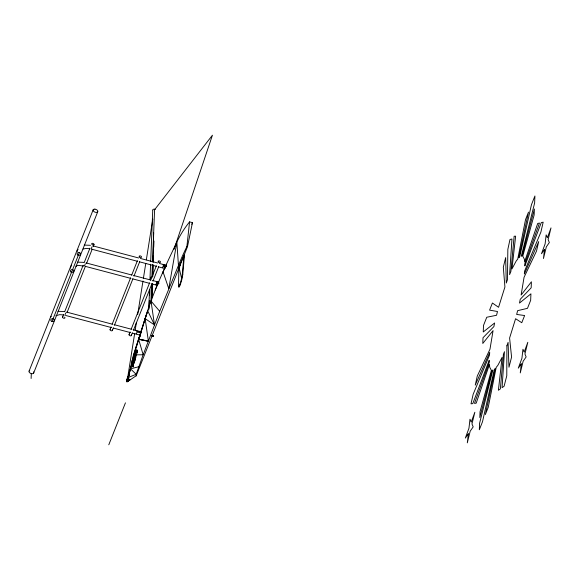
<?xml version="1.0" encoding="UTF-8"?>
<svg xmlns="http://www.w3.org/2000/svg" width="580" height="580" viewBox="0 0 580 580"><rect width="100%" height="100%" fill="white"/><g stroke="black" fill="none" stroke-linecap="round" stroke-linejoin="round"><path stroke-width="0.87" d="M126.839 381.596L129.695 379.777L126.933 381.698L127.397 381.423L127.013 381.785L126.774 380.654L128.049 377.798L126.665 381.046L128.166 378.53L126.665 381.161L128.289 378.762L126.687 381.27L128.448 378.986L126.723 381.386L128.637 379.189L126.774 381.495L129.398 379.668L127.013 381.785L130.007 379.857L128.166 378.53L128.521 375.731C122.191 387.193 132.03 378.022 136.162 375.869L180.242 264.9M152.359 297.482L152.649 283.526M152.794 276.522L153.018 266.017M153.091 262.457L153.664 232.79M178.51 286.469L178.901 266.887L183.969 255.222L184.433 255.345L182.787 274.267A8.265 1.349 -75.2 0 1 180.155 284.867L179.604 286.259A2.276 0.37 -75.2 0 1 178.974 286.592L178.51 286.469A2.276 0.37 -75.2 0 0 179.133 286.136L179.691 284.744A8.265 1.349 -75.2 0 0 182.323 274.144L183.969 255.222M128.383 376.246L127.549 379.61L127.013 379.987L127.223 380.922M31.117 378.486L31.313 373.592M148.726 310.184L149.56 289.464M149.959 279.553L150.575 264.233M150.684 261.529L152.743 210.177M150.844 303.101L151.605 284.171M151.858 277.863L152.402 264.342M152.511 261.638L154.592 209.721L212.425 135.213L174.014 249.393M151.554 301.39L152.243 284.272M152.569 276.16L153.04 264.451M153.149 261.747L153.395 255.439M153.722 247.326L153.975 241.019M148.959 308.538L149.357 300.483M149.618 295.118L149.887 289.746M150.372 279.836L150.503 277.124M136.09 333.754C136.496 334.696 137.554 330.854 136.924 330.817M155.621 284.577C156.006 285.657 157.267 280.952 156.325 281.894M162.407 267.743C163.031 267.909 163.93 264.038 163.096 264.835M136.162 375.869L136.112 374.491L142.578 356.367L159.703 311.3L180.735 259.898A419.471 333.232 2.3 0 1 186.89 246.529L189.573 221.879L192.458 222.64L187.478 246.681L180.503 264.248M134.575 334.044L127.013 381.785L127.506 380.734M135.14 330.491L136.401 322.502M137.663 314.577L142.984 280.974M143.405 278.306L145.776 263.334M146.334 259.833L152.779 219.124M130.543 368.344L130.783 367.046L128.876 374.673L132.544 360.543L128.093 377.551L126.774 380.654M130.623 367.872L130.783 367.046L130.268 369.547M65.75 312.954L64.837 315.252M85.275 263.798C84.977 268.815 78.945 263.465 75.951 266.22L76.255 266.111M92.053 246.739L91.14 249.037M134.335 352.415L135.292 350.806L135.379 349.24L147.008 313.055M189.573 221.879A134.814 107.097 2.3 0 0 177.291 241.171C164.299 268.315 151.518 295.706 143.216 324.713L133.53 354.858L133.03 356.7L133.77 356.135L132.457 359.078L133.096 358.527L132.813 359.542M138.953 366.719L130.471 368.815L136.184 374.281L128.093 377.551L128.68 375.093M127.984 377.848L129.768 370.867L128.093 377.551L128.796 374.651M128.376 376.522L129.55 371.7L128.093 377.551L128.891 374.267M129.34 372.541L128.093 377.551L129.035 373.716M144.964 319.341L147.733 310.822L154.505 324.959L145.131 318.645L136.141 347.862M128.093 377.551L129.231 372.947M127.549 379.61L127.883 378.262M126.715 380.828L128.042 378.044M134.654 353.01L135.923 348.602M138.816 338.865L141.636 329.701M131.124 365.212L131.827 363.152L131.399 363.79M127.085 381.328L129.151 375.47M29.094 371.084L93.177 209.771M52.026 321.45L79.38 252.575M33.647 373.078L97.73 211.765M62.604 316.97L63.626 314.389M64.684 311.736L83.15 265.241M84.209 262.58L89.929 248.182M66.961 312.729L85.427 266.235M86.485 263.581L92.206 249.175M93.264 246.522L94.003 244.644A1.247 0.725 21.7 0 0 92.59 243.332A1.247 0.725 21.7 0 0 92.01 244.456A1.247 0.725 21.7 0 0 94.003 244.644M110.077 329.52L111.099 326.939M112.15 324.278L130.623 277.784M131.682 275.13L137.402 260.724M112.353 330.513L113.375 327.939M114.434 325.279L132.9 278.784M133.958 276.123L139.678 261.725M129.065 334.537L130.087 331.956M131.145 329.302L149.611 282.808M150.669 280.147L156.39 265.749M131.341 335.537L132.363 332.956M133.422 330.296L151.887 283.801M152.946 281.148L158.666 266.742M139.961 336.11L138.533 339.706L139.62 337.799M191.792 224.315L192.458 222.64M108.786 444.787L125.447 402.839M183.773 257.012L184.433 255.345M131.776 362.072L132.552 360.18M155.215 290.022L158.753 281.539M139.591 337.292L138.533 339.706L140.237 335.878M132.015 360.934L133.096 358.527L132.291 359.745M162.538 273.042L166.598 264.262M131.326 364.131L131.827 363.152M132.131 360.412L133.096 358.527M132.776 357.751L133.77 356.135M71.101 266.075L71.659 265.198M128.869 379.371L126.774 381.495L129.123 379.537M180.083 264.313L180.054 264.799M180.126 265.372L180.01 265.908M55.883 315.701L59.667 314.664L63.423 314.925M83.027 249.052L85.971 248.457L89.726 248.711M84.26 245.094L90.494 245.296M77.488 262.153L83.716 262.356M57.964 311.308L64.192 311.511M133.53 354.858L143.166 354.771L138.635 339.358L148.321 341.228L138.743 339.177M138.692 339.169L148.379 341.062L145.131 318.645M133.929 353.64L134.444 353.749M156.665 281.771L158.398 282.221M156.672 281.938L158.275 282.358M128.02 377.703L128.818 377.913M186.89 246.529L187.478 246.681M179.756 267.119L178.901 266.887L181.612 278.393M92.909 245.884L138.707 257.991M140.382 258.433L157.695 263.008M159.369 263.45L166.17 265.248M163.444 264.879L165.815 265.502M163.415 265.198L166.482 266.002M163.357 265.582L166.329 266.365M163.263 266.017L165.873 266.699M163.147 266.452L165.699 267.126M91.952 249.255L137.75 261.363M139.425 261.805L156.738 266.38M158.412 266.822L165.198 268.62M182.323 274.144L182.787 274.267M179.691 284.744L180.155 284.867M179.133 286.136L179.604 286.259M86.137 262.943L131.928 275.05M133.61 275.493L150.916 280.067M152.598 280.51L158.543 282.083M156.643 282.257L158.934 282.859M158.826 283.236L156.622 282.649L158.804 283.236M156.484 283.076L158.224 283.54M156.375 283.511L158.072 283.961M156.245 283.932L157.919 284.374M85.18 266.314L130.971 278.422M132.653 278.864L149.959 283.439M151.641 283.881L157.579 285.454M66.613 312.098L112.404 324.205M114.079 324.648L131.392 329.223M133.074 329.665L141.563 331.912M137.126 331.39L140.954 332.398M137.061 331.774L141.52 332.956M65.656 315.469L111.447 327.57M113.122 328.019L130.435 332.594M132.117 333.036L140.498 335.255M127.629 379.298L128.115 379.429M128.086 379.494L127.6 379.414L128.013 379.639M159.703 311.3L151.01 301.035L154.505 324.959M163.053 271.918L168.78 288.695L176.849 242.121L178.451 265.364M33.459 371.867A2.487 1.457 21.7 0 1 32.683 373.679A2.487 1.457 21.7 0 1 29.515 372.57A2.487 1.457 21.7 0 1 29.739 370.569M50.917 316.912A1.769 1.421 11.4 0 1 51.192 316.223M70.477 268.134A1.769 1.421 11.4 0 1 70.441 267.757M70.716 267.068A1.769 1.421 11.4 0 1 71.007 266.807M77.415 251.437A1.769 1.421 11.4 0 1 77.488 250.009M77.785 249.748A1.769 1.421 11.4 0 1 78.162 249.56M64.605 317.159A1.247 0.725 21.7 0 1 64.561 318.224A1.247 0.725 21.7 0 1 62.879 317.782A1.247 0.725 21.7 0 1 62.923 316.716M131.247 334.928A1.247 0.725 21.7 0 1 130.768 335.849A1.247 0.725 21.7 0 1 129.159 335.146A1.247 0.725 21.7 0 1 129.63 334.225M112.252 329.911A1.247 0.725 21.7 0 1 111.868 330.817A1.247 0.725 21.7 0 1 110.28 330.259A1.247 0.725 21.7 0 1 110.396 329.259M152.808 209.88A1.443 1.145 2.3 0 1 155.244 209.489M506.898 345.781L506.782 375.76L504.092 386.258L502.07 387.679L504.462 351.705L503.418 354.199L500.373 388.868L498.401 390.253L502.077 357.403L497.828 365.385L496.204 367.372L488.222 407.341L485.366 414.533L495.175 368.633L494.24 369.772L482.509 421.733L479.326 429.744L479.58 423.32L492.833 370.149L492.13 370.301L479.812 417.513L480.044 411.706L491.361 370.373L489.701 367.154L489.491 364.363L476.195 403.165L474.498 403.383L489.332 362.254L489.179 360.318L472.801 403.608L471.011 403.832L473.178 394.226L489.513 355.105L489.701 352.379L475.23 385.127L477.289 376.021L489.977 349.196L493.08 330.6L482.785 343.462L483.017 337.712L493.885 326.598L494.624 322.973L483.249 331.963L483.51 325.423L486.758 317.245L496.545 315.274L497.488 311.504L489.585 310.133L492.413 303.021L498.568 307.291L504.919 286.962L503.324 267.162L505.659 257.607L506.282 283.04L507.457 279.734L507.848 249.386L509.987 239.468L511.959 239.025L509.588 274.623L510.878 271.541L514.141 236.249L515.635 236.176L511.973 268.924L516.229 260.942L517.715 259.122L525.531 219.602L528.496 212.135L518.788 257.803L519.76 256.614L531.461 204.667L534.912 195.989L534.63 202.978L521.304 256.164L522.036 256.005L534.39 208.988L534.144 214.999L522.783 256.135L524.356 259.173L524.559 261.892L537.696 223.474L539.48 223.046L524.719 264.031L524.871 265.974L541.263 222.618L543.177 222.162L540.879 232.116L524.538 271.237L524.349 274.007L538.689 241.599L536.5 251.082L524.052 277.305L521.115 295.039L531.41 281.793L531.171 287.81L520.26 299.265L519.491 303.079L530.925 293.821L530.664 300.31L527.481 308.328L517.606 310.662L516.664 314.454L524.625 315.52L521.768 322.712L515.584 318.71L509.602 338.024L511.575 357.091L508.972 367.227L508.08 342.396L506.898 345.781M136.235 351.11L136.916 353.401L137.496 350.936L137.112 352.618A1.087 0.362 -87 0 1 136.865 352.749C137.627 351.19 136.837 347.819 136.235 351.11M133.429 365.393L133.146 366.415L131.957 363.943L131.87 364.494C133.98 370.99 134.111 362.768 132.349 361.529L133.429 365.393M136.445 350.878L136.51 352.031L136.793 350.117L136.445 350.878M468.336 433.811L467.306 442.852L470.191 431.158L473.193 426.873L471.968 423.936L474.846 412.242L471.214 422.117L469.988 419.173L468.966 428.221L465.334 438.096L468.336 433.811M521.289 363.87L520.267 372.911L523.145 361.217L526.147 356.932L524.929 353.996L527.807 342.301L524.168 352.176L522.95 349.232L521.928 358.281L518.288 368.155L521.289 363.87M544.482 249.472L543.46 258.52L546.338 246.826L549.34 242.542L548.122 239.598L551 227.904L547.368 237.778L546.142 234.842L545.12 243.883L541.481 253.757L544.482 249.472M132.834 360.68L132.711 361.238L134.292 363.45L133.472 359.339L134.778 361.217L134.908 360.601L133.77 356.33L134.618 360.405L133.306 358.498L133.182 359.049L134.139 362.565L132.834 360.68M134.611 353.452L134.473 354.025L136.169 355.91L135.292 350.654L136.01 355.047L134.611 353.452M134.321 354.851L135.184 360.158L135.401 356.78L135.872 357.324L136.01 356.758L134.321 354.851M135.213 356.555L134.908 357.809L134.422 355.642L135.213 356.555M94.895 209.148L94.315 209.148A2.487 1.457 21.7 0 0 94.214 211.765L94.779 212.062A2.487 1.457 21.7 0 0 97.795 211.591A2.487 1.457 21.7 0 0 95.511 209.257L94.895 209.148M153.512 336.125L151.786 335.798L153.512 336.125M153.439 335.704L151.757 335.37L153.439 335.704M77.908 255.077A1.762 1.399 2.3 0 0 80.613 253.996A1.762 1.399 2.3 0 0 78.039 252.655A1.762 1.399 2.3 0 0 77.908 255.077M71.137 272.136A1.762 1.399 2.3 0 0 73.841 271.056A1.762 1.399 2.3 0 0 71.26 269.714A1.762 1.399 2.3 0 0 71.137 272.136M51.606 321.291A1.762 1.399 2.3 0 0 54.317 320.204A1.762 1.399 2.3 0 0 51.736 318.862A1.762 1.399 2.3 0 0 51.606 321.291M158.463 262.022A1.247 0.725 21.7 0 0 160.464 262.211A1.247 0.725 21.7 0 0 159.05 260.899A1.247 0.725 21.7 0 0 158.463 262.022M139.475 257.005A1.247 0.725 21.7 0 0 141.476 257.194A1.247 0.725 21.7 0 0 140.063 255.881A1.247 0.725 21.7 0 0 139.475 257.005"/></g></svg>
